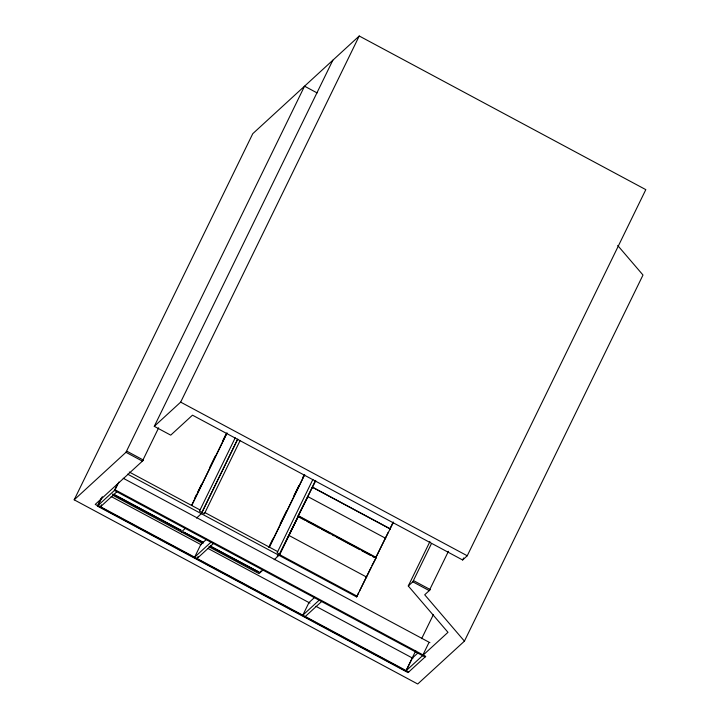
<?xml version="1.0" encoding="UTF-8"?>
<svg xmlns="http://www.w3.org/2000/svg" width="720" height="720" viewBox="0 0 720 720"><rect width="100%" height="100%" fill="white"/><g stroke="black" fill="none" stroke-linecap="round" stroke-linejoin="round"><path stroke-width="1.08" d="M617.724 245.52L642.996 275.022L464.427 641.142L417.717 684L74.187 499.824L252.756 133.704L359.235 36L645.813 189.639L467.244 555.768L462.636 559.989L192.492 415.17L170.721 435.15L154.278 426.33L332.847 60.21M97.389 506.07L115.092 489.825L425.745 656.37L408.042 672.615L97.389 506.07L101.178 498.294M102.339 496.692L98.073 505.431L408.735 671.985M101.484 504.81L100.539 506.754L116.865 491.769M117.72 483.651L114.399 490.455L425.061 657M115.092 489.825L118.881 482.058M158.643 427.833L142.407 461.124L125.973 452.304L304.542 86.184L317.115 92.925M154.278 426.33L180.666 402.129L359.235 36M194.688 498.303L196.65 494.28M197.631 492.273L201.555 484.227M209.898 467.136L215.289 456.075M222.642 440.991L226.08 433.953M191.871 504.873L226.881 433.08M191.745 505.449L227.061 433.053M235.251 437.76L199.449 511.164L204.39 513.81L240.192 440.406M201.933 512.496L237.735 439.092L201.321 513.675L196.533 518.076M198.036 556.569L197.082 558.513L213.417 543.528M268.92 546.975L272.844 538.938M280.206 523.854L286.578 510.777M293.931 495.693L298.836 485.64M302.76 477.594L303.741 475.587M269.046 547.506L304.551 474.714M269.415 547.083L304.722 474.687M312.912 479.394L277.11 552.798L279.576 554.112L277.173 556.317M304.776 520.164L297.9 516.483L307.971 496.674M315.522 480.402L278.991 555.318L298.368 516.285L376.038 557.928L356.625 596.934L127.593 474.147M274.194 559.71L279.648 554.67L298.368 516.285M297.9 516.483L315.756 480.708M356.625 596.934L358.596 592.893M359.577 590.877L370.908 567.648M371.898 565.623L376.038 557.928M384.426 539.937L375.561 558.117L393.417 522.351M388.179 532.314L384.948 538.938L385.632 538.308L307.944 496.656M389.961 528.66L393.192 522.036M74.187 499.824L127.062 451.305L143.496 460.125L95.229 504.414L405.891 670.959L447.984 632.331L408.276 585.981L429.921 541.602M431.505 543.492L412.812 581.814L429.246 590.625L448.434 551.295M406.386 669.951L415.728 650.79M421.632 638.685L433.44 614.475M406.233 670.644L412.389 658.017L418.113 652.77M462.636 559.989L463.617 557.973M422.568 655.659L428.724 643.032M181.359 531.99L185.355 528.327M206.496 539.325L200.781 544.572L194.625 557.199L210.96 542.214M311.904 487.836L312.588 487.197L390.249 528.84L389.565 529.47M311.832 487.971L312.525 487.341L390.186 528.975M288.324 536.112L289.008 535.482L366.678 577.116L365.985 577.746M259.614 572.427L261.207 570.969M263.016 569.97L259.029 573.633L208.89 546.75M314.685 597.33L308.97 602.568L302.814 615.195L319.14 600.21M384.921 538.929L385.605 538.29M305.271 616.518L321.606 601.533M408.276 585.981L413.901 580.815L430.335 589.626L424.71 594.792L464.427 641.142M180.666 402.129L467.244 555.768M298.584 515.844L376.254 557.487M306.747 521.226L319.527 528.075M321.489 529.128L330.336 533.871M332.307 534.924L334.269 535.977M336.24 537.03L359.829 549.684M361.8 550.737L370.647 555.48M372.609 556.533L374.58 557.586M129.258 472.014L200.034 509.958M204.948 512.595L277.695 551.601M279.648 554.67L357.318 596.304M123.228 478.26L429.93 642.681M113.886 494.298L181.179 530.379L112.608 494.037M203.427 542.304L183.348 531.963L203.139 542.574M210.357 546.021L258.84 572.013L210.06 546.282M112.545 495.099L202.995 543.591M111.159 496.521L201.195 544.788M208.116 548.505L310.023 603.135M315.954 606.312L412.911 658.296"/></g></svg>
